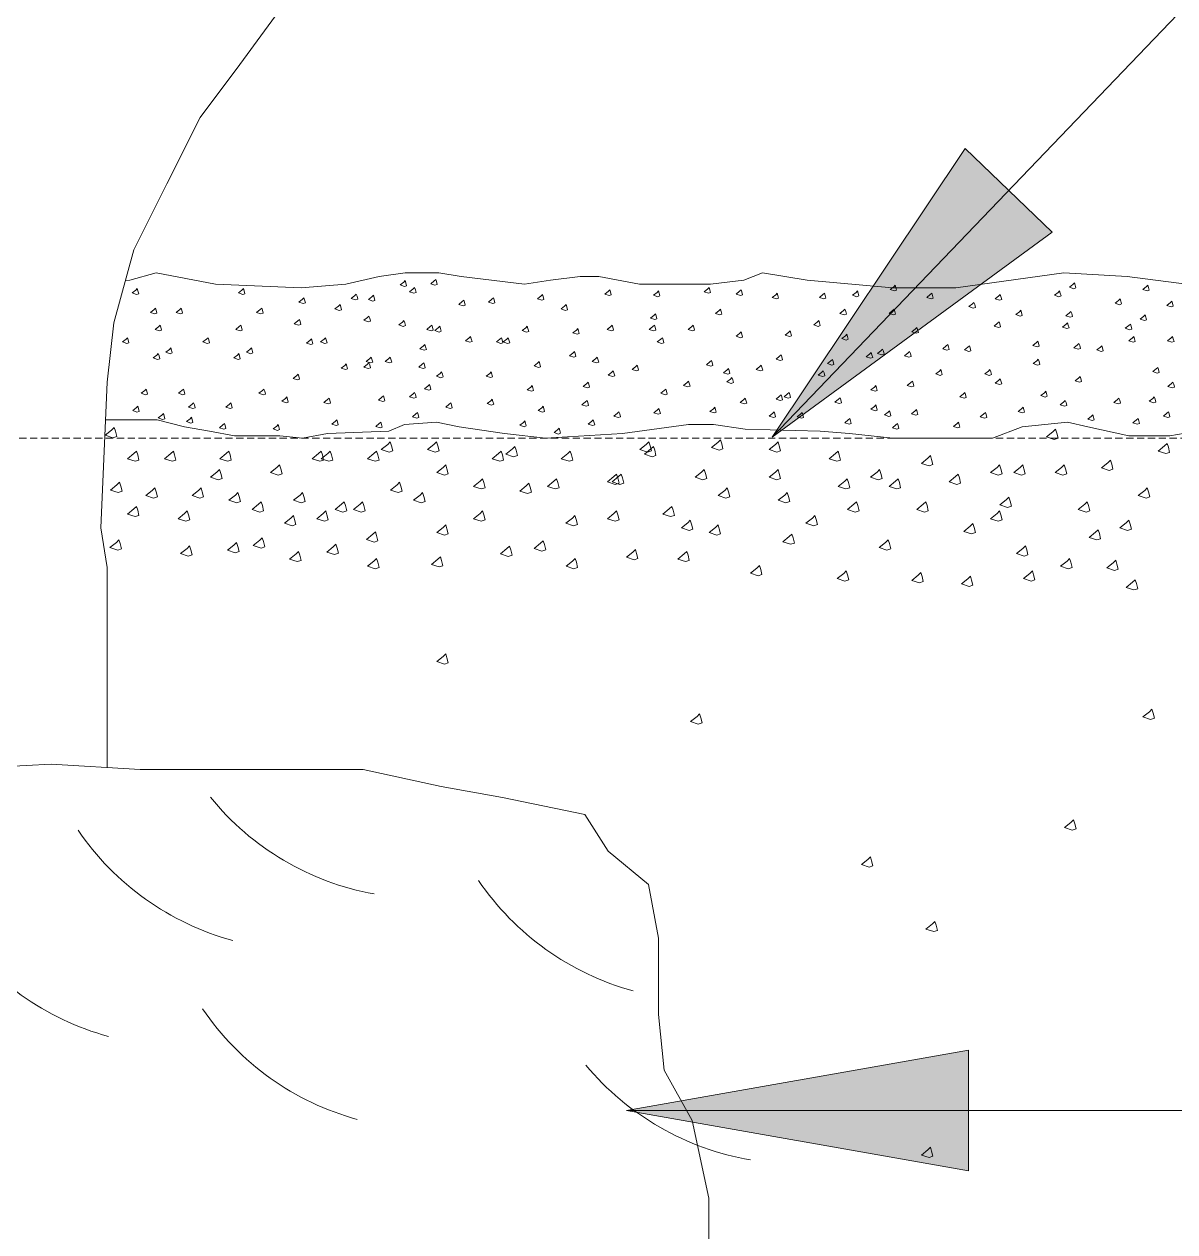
# Model space of a CAD drawing. Header units: millimetres. Extents: x 5357 to 259384, y -16348 to 109893.
# Drawn here: x 240473 to 241231, y 9272 to 10067 of the extents above; entities that cross this region are included whole.
import ezdxf

# ---------------------------------------------------------------- set-up
doc = ezdxf.new("R2010")
doc.units = ezdxf.units.MM
doc.linetypes.add('Demolished', pattern=[7.14375, 4.7625, -2.38125])
for name, color, linetype, lineweight in [('A-DETL-DEMO', 6, 'Demolished', 18), ('CAY XANH_CHI TIET TRONG CAY 3_dwg-1', 250, 'Continuous', 18), ('G-ANNO-TEXT-1', 7, 'Continuous', 9), ('LSA', 250, 'Continuous', 18)]:
    doc.layers.add(name, color=color, linetype=linetype, lineweight=lineweight)

# ---------------------------------------------------------------- blocks, each defined once
blk = doc.blocks.new('CAY XANH_CHI TIET TRONG CAY 3_dwg-2201632-CẢNH QUAN_CHI TIẾT TRỒNG CÂY')
at = {"layer": 'LSA', "flags": 128}
for points in [[(-3389.35, 10299.49), (-3390.33, 10297.53), (-3399.05, 10258.3), (-3414.36, 10227.93), (-3446.32, 10176.02), (-3474.28, 10132.1), (-3486.27, 10088.32), (-3521.15, 10040.37), (-3547.32, 10005.5), (-3569.12, 9961.92), (-3590.93, 9918.33), (-3604.01, 9870.38), (-3608.37, 9831.16), (-3612.73, 9735.27), (-3608.37, 9709.11), (-3608.37, 9656.81), (-3608.37, 9608.87), (-3608.37, 9578.36), (-3608.37, 9577.39)], [(-3596.42, 9898.19), (-3593.45, 9898.3), (-3576.31, 9903.2), (-3537.13, 9895.86), (-3480.81, 9893.41), (-3451.42, 9895.86), (-3429.38, 9900.75), (-3412.24, 9903.2), (-3390.2, 9903.2), (-3375.51, 9900.75), (-3333.87, 9895.86), (-3316.73, 9898.3), (-3297.14, 9900.75), (-3284.9, 9900.75), (-3257.96, 9895.86), (-3235.92, 9895.86), (-3211.43, 9895.86), (-3189.39, 9898.3), (-3177.15, 9903.2), (-3147.76, 9898.3), (-3091.44, 9893.41), (-3049.81, 9893.41), (-2978.79, 9903.2), (-2937.16, 9900.75), (-2897.98, 9895.86)], [(-3609.5, 9806.33), (-3603.94, 9806.33), (-3575.55, 9806.33), (-3557.61, 9801.85), (-3541.18, 9798.86), (-3524.74, 9795.88), (-3494.85, 9795.88), (-3479.91, 9794.38), (-3463.47, 9797.37), (-3423.12, 9798.86), (-3412.66, 9803.34), (-3391.74, 9804.84), (-3376.8, 9801.85), (-3346.91, 9797.37), (-3320.02, 9794.38), (-3269.21, 9797.37), (-3225.87, 9803.34), (-3209.44, 9803.34), (-3188.52, 9800.36), (-3139.2, 9798.86), (-3119.78, 9797.37), (-3091.38, 9794.38), (-3045.06, 9794.38), (-3025.63, 9794.38), (-3006.21, 9801.85), (-2976.32, 9804.84), (-2962.87, 9801.85), (-2935.97, 9795.88), (-2909.08, 9795.88), (-2883.67, 9800.36)], [(-3212.51, 9253.4), (-3212.51, 9293.73), (-3223.51, 9345.06), (-3241.85, 9378.06), (-3245.52, 9414.72), (-3245.59, 9465.07), (-3252.2, 9500.32), (-3278.65, 9522.34), (-3294.07, 9546.57), (-3348.23, 9557.71), (-3388.58, 9565.04), (-3439.93, 9576.04), (-3494.95, 9576.04), (-3546.3, 9576.04), (-3586.65, 9576.04), (-3645.34, 9579.7), (-3711.37, 9576.04)]]:
    blk.add_lwpolyline(points, dxfattribs=at)
for points in [[(-3415.62, 9895.24), (-3413.25, 9897.14), (-3412.3, 9898.08), (-3411.83, 9896.66), (-3411.35, 9894.77), (-3412.77, 9894.29)], [(-3395.52, 9896.04), (-3393.15, 9897.94), (-3392.2, 9898.89), (-3391.73, 9897.47), (-3391.25, 9895.57), (-3392.68, 9895.1)], [(-3093.07, 9892.22), (-3090.7, 9894.12), (-3089.76, 9895.06), (-3089.28, 9893.64), (-3088.81, 9891.75), (-3090.23, 9891.28)], [(-2975.11, 9893.72), (-2972.74, 9895.62), (-2971.79, 9896.57), (-2971.32, 9895.15), (-2970.84, 9893.25), (-2972.27, 9892.78)], [(-2926.76, 9892.24), (-2924.39, 9894.14), (-2923.44, 9895.08), (-2922.96, 9893.66), (-2922.49, 9891.77), (-2923.91, 9891.29)], [(-3591.99, 9889.97), (-3589.62, 9891.86), (-3588.68, 9892.81), (-3588.2, 9891.39), (-3587.73, 9889.5), (-3589.15, 9889.02)], [(-3522.1, 9889.97), (-3519.73, 9891.86), (-3518.78, 9892.81), (-3518.31, 9891.39), (-3517.84, 9889.5), (-3519.26, 9889.02)], [(-3482.28, 9883.96), (-3479.91, 9885.86), (-3478.96, 9886.8), (-3478.49, 9885.38), (-3478.01, 9883.49), (-3479.44, 9883.01)], [(-3447.78, 9886.4), (-3445.41, 9888.3), (-3444.46, 9889.24), (-3443.98, 9887.82), (-3443.51, 9885.93), (-3444.93, 9885.45)], [(-3436.52, 9885.6), (-3434.15, 9887.49), (-3433.2, 9888.44), (-3432.73, 9887.02), (-3432.25, 9885.12), (-3433.68, 9884.65)], [(-3409.4, 9890.72), (-3407.03, 9892.62), (-3406.08, 9893.56), (-3405.61, 9892.14), (-3405.13, 9890.25), (-3406.55, 9889.77)], [(-3357.55, 9883.96), (-3355.18, 9885.86), (-3354.24, 9886.8), (-3353.76, 9885.38), (-3353.29, 9883.49), (-3354.71, 9883.01)], [(-3325.24, 9886.21), (-3322.87, 9888.11), (-3321.93, 9889.06), (-3321.45, 9887.64), (-3320.98, 9885.74), (-3322.4, 9885.27)], [(-3280.91, 9889.22), (-3278.54, 9891.11), (-3277.6, 9892.06), (-3277.12, 9890.64), (-3276.65, 9888.75), (-3278.07, 9888.27)], [(-3248.88, 9888.45), (-3246.51, 9890.35), (-3245.56, 9891.29), (-3245.09, 9889.87), (-3244.61, 9887.98), (-3246.03, 9887.51)], [(-3215.54, 9890.72), (-3213.18, 9892.62), (-3212.23, 9893.56), (-3211.75, 9892.14), (-3211.28, 9890.25), (-3212.7, 9889.77)], [(-3194.51, 9889.22), (-3192.14, 9891.11), (-3191.19, 9892.06), (-3190.72, 9890.64), (-3190.24, 9888.75), (-3191.66, 9888.27)], [(-3170.73, 9886.95), (-3168.36, 9888.85), (-3167.42, 9889.79), (-3166.94, 9888.37), (-3166.47, 9886.48), (-3167.89, 9886)], [(-3139.66, 9886.97), (-3137.29, 9888.86), (-3136.34, 9889.81), (-3135.87, 9888.39), (-3135.39, 9886.49), (-3136.81, 9886.02)], [(-3117.87, 9888.47), (-3115.5, 9890.36), (-3114.55, 9891.31), (-3114.08, 9889.89), (-3113.6, 9887.99), (-3115.02, 9887.52)], [(-3069.03, 9886.97), (-3066.66, 9888.86), (-3065.71, 9889.81), (-3065.24, 9888.39), (-3064.76, 9886.49), (-3066.19, 9886.02)], [(-3023.95, 9886.21), (-3021.58, 9888.11), (-3020.63, 9889.06), (-3020.16, 9887.64), (-3019.68, 9885.74), (-3021.1, 9885.27)], [(-2984.88, 9888.47), (-2982.51, 9890.36), (-2981.56, 9891.31), (-2981.09, 9889.89), (-2980.61, 9887.99), (-2982.03, 9887.52)], [(-3579.97, 9877.2), (-3577.6, 9879.1), (-3576.65, 9880.04), (-3576.18, 9878.62), (-3575.71, 9876.73), (-3577.13, 9876.26)], [(-3563.08, 9877.2), (-3560.71, 9879.1), (-3559.76, 9880.04), (-3559.29, 9878.62), (-3558.81, 9876.73), (-3560.24, 9876.26)], [(-3510.08, 9877.2), (-3507.71, 9879.1), (-3506.76, 9880.04), (-3506.29, 9878.62), (-3505.81, 9876.73), (-3507.24, 9876.26)], [(-3458.51, 9879.44), (-3456.14, 9881.34), (-3455.19, 9882.28), (-3454.72, 9880.86), (-3454.24, 9878.97), (-3455.66, 9878.49)], [(-3377.09, 9882.46), (-3374.72, 9884.35), (-3373.77, 9885.3), (-3373.3, 9883.88), (-3372.82, 9881.99), (-3374.24, 9881.51)], [(-3309.74, 9879.44), (-3307.37, 9881.34), (-3306.42, 9882.28), (-3305.95, 9880.86), (-3305.47, 9878.97), (-3306.89, 9878.49)], [(-3208.03, 9876.45), (-3205.66, 9878.35), (-3204.71, 9879.29), (-3204.24, 9877.87), (-3203.77, 9875.98), (-3205.19, 9875.5)], [(-3126.13, 9876.45), (-3123.76, 9878.35), (-3122.82, 9879.29), (-3122.34, 9877.87), (-3121.87, 9875.98), (-3123.29, 9875.5)], [(-3093.82, 9876.45), (-3091.45, 9878.35), (-3090.51, 9879.29), (-3090.03, 9877.87), (-3089.56, 9875.98), (-3090.98, 9875.5)], [(-3041.23, 9880.96), (-3038.86, 9882.85), (-3037.91, 9883.8), (-3037.44, 9882.38), (-3036.96, 9880.48), (-3038.39, 9880.01)], [(-2945.05, 9883.21), (-2942.68, 9885.11), (-2941.74, 9886.05), (-2941.26, 9884.63), (-2940.79, 9882.74), (-2942.21, 9882.26)], [(-2910.98, 9881.73), (-2908.61, 9883.62), (-2907.66, 9884.57), (-2907.19, 9883.15), (-2906.71, 9881.25), (-2908.13, 9880.78)], [(-3485.28, 9869.69), (-3482.91, 9871.59), (-3481.97, 9872.53), (-3481.49, 9871.11), (-3481.02, 9869.22), (-3482.44, 9868.75)], [(-3439.45, 9871.95), (-3437.08, 9873.84), (-3436.13, 9874.79), (-3435.66, 9873.37), (-3435.19, 9871.47), (-3436.61, 9871)], [(-3416.43, 9868.93), (-3414.06, 9870.82), (-3413.11, 9871.77), (-3412.64, 9870.35), (-3412.17, 9868.45), (-3413.59, 9867.98)], [(-3250.86, 9873.45), (-3248.49, 9875.34), (-3247.54, 9876.29), (-3247.07, 9874.87), (-3246.59, 9872.97), (-3248.02, 9872.5)], [(-3143.41, 9868.94), (-3141.04, 9870.84), (-3140.1, 9871.78), (-3139.62, 9870.36), (-3139.15, 9868.47), (-3140.57, 9867.99)], [(-3024.7, 9868.19), (-3022.33, 9870.09), (-3021.38, 9871.03), (-3020.91, 9869.61), (-3020.43, 9867.72), (-3021.86, 9867.24)], [(-3010.42, 9875.7), (-3008.05, 9877.6), (-3007.11, 9878.54), (-3006.63, 9877.12), (-3006.16, 9875.23), (-3007.58, 9874.75)], [(-2977.36, 9874.95), (-2974.99, 9876.84), (-2974.05, 9877.79), (-2973.57, 9876.37), (-2973.1, 9874.48), (-2974.52, 9874)], [(-2928.52, 9872.7), (-2926.15, 9874.59), (-2925.21, 9875.54), (-2924.73, 9874.12), (-2924.26, 9872.22), (-2925.68, 9871.75)], [(-3576.87, 9865.92), (-3574.51, 9867.82), (-3573.56, 9868.76), (-3573.08, 9867.34), (-3572.61, 9865.45), (-3574.03, 9864.98)], [(-3523.88, 9865.92), (-3521.51, 9867.82), (-3520.56, 9868.76), (-3520.08, 9867.34), (-3519.61, 9865.45), (-3521.03, 9864.98)], [(-3398.13, 9865.94), (-3395.76, 9867.83), (-3394.81, 9868.78), (-3394.33, 9867.36), (-3393.86, 9865.46), (-3395.28, 9864.99)], [(-3392.87, 9865.19), (-3390.5, 9867.08), (-3389.55, 9868.03), (-3389.08, 9866.61), (-3388.6, 9864.71), (-3390.02, 9864.24)], [(-3335.28, 9865.17), (-3332.91, 9867.07), (-3331.97, 9868.01), (-3331.49, 9866.59), (-3331.02, 9864.7), (-3332.44, 9864.22)], [(-3301.95, 9863.68), (-3299.58, 9865.58), (-3298.63, 9866.53), (-3298.16, 9865.11), (-3297.69, 9863.21), (-3299.11, 9862.74)], [(-3279.41, 9865.94), (-3277.04, 9867.83), (-3276.09, 9868.78), (-3275.62, 9867.36), (-3275.15, 9865.46), (-3276.57, 9864.99)], [(-3251.61, 9865.94), (-3249.24, 9867.83), (-3248.29, 9868.78), (-3247.82, 9867.36), (-3247.35, 9865.46), (-3248.77, 9864.99)], [(-3226.06, 9865.94), (-3223.69, 9867.83), (-3222.75, 9868.78), (-3222.27, 9867.36), (-3221.8, 9865.46), (-3223.22, 9864.99)], [(-3194.51, 9861.43), (-3192.14, 9863.33), (-3191.19, 9864.27), (-3190.72, 9862.85), (-3190.24, 9860.96), (-3191.66, 9860.48)], [(-3162.2, 9862.18), (-3159.83, 9864.08), (-3158.88, 9865.02), (-3158.41, 9863.6), (-3157.93, 9861.71), (-3159.35, 9861.24)], [(-3124.9, 9859.91), (-3122.53, 9861.81), (-3121.58, 9862.76), (-3121.11, 9861.34), (-3120.64, 9859.44), (-3122.06, 9858.97)], [(-3078.8, 9864.44), (-3076.43, 9866.33), (-3075.48, 9867.28), (-3075.01, 9865.86), (-3074.53, 9863.96), (-3075.95, 9863.49)], [(-2979.62, 9867.44), (-2977.25, 9869.33), (-2976.3, 9870.28), (-2975.83, 9868.86), (-2975.35, 9866.97), (-2976.77, 9866.49)], [(-2938.29, 9866.69), (-2935.92, 9868.58), (-2934.97, 9869.53), (-2934.5, 9868.11), (-2934.03, 9866.22), (-2935.45, 9865.74)], [(-3598.39, 9857.68), (-3596.02, 9859.57), (-3595.08, 9860.52), (-3594.6, 9859.1), (-3594.13, 9857.2), (-3595.55, 9856.73)], [(-3545.39, 9857.68), (-3543.02, 9859.57), (-3542.08, 9860.52), (-3541.6, 9859.1), (-3541.13, 9857.2), (-3542.55, 9856.73)], [(-3477.29, 9856.91), (-3474.92, 9858.81), (-3473.97, 9859.75), (-3473.5, 9858.33), (-3473.03, 9856.44), (-3474.45, 9855.96)], [(-3468, 9857.68), (-3465.63, 9859.57), (-3464.69, 9860.52), (-3464.21, 9859.1), (-3463.74, 9857.2), (-3465.16, 9856.73)], [(-3402.63, 9853.17), (-3400.26, 9855.07), (-3399.32, 9856.01), (-3398.84, 9854.59), (-3398.37, 9852.7), (-3399.79, 9852.22)], [(-3372.58, 9858.43), (-3370.21, 9860.32), (-3369.26, 9861.27), (-3368.79, 9859.85), (-3368.31, 9857.95), (-3369.74, 9857.48)], [(-3352.29, 9857.68), (-3349.92, 9859.57), (-3348.98, 9860.52), (-3348.5, 9859.1), (-3348.03, 9857.2), (-3349.45, 9856.73)], [(-3347.78, 9857.68), (-3345.42, 9859.57), (-3344.47, 9860.52), (-3343.99, 9859.1), (-3343.52, 9857.2), (-3344.94, 9856.73)], [(-3246.35, 9857.68), (-3243.98, 9859.57), (-3243.03, 9860.52), (-3242.56, 9859.1), (-3242.09, 9857.2), (-3243.51, 9856.73)], [(-3058.51, 9853.17), (-3056.14, 9855.07), (-3055.19, 9856.01), (-3054.72, 9854.59), (-3054.24, 9852.7), (-3055.67, 9852.22)], [(-3044.23, 9852.42), (-3041.86, 9854.31), (-3040.92, 9855.26), (-3040.44, 9853.84), (-3039.97, 9851.95), (-3041.39, 9851.47)], [(-2999.15, 9855.42), (-2996.78, 9857.32), (-2995.83, 9858.27), (-2995.36, 9856.84), (-2994.89, 9854.95), (-2996.31, 9854.48)], [(-2972.1, 9853.92), (-2969.73, 9855.82), (-2968.79, 9856.76), (-2968.31, 9855.34), (-2967.84, 9853.45), (-2969.26, 9852.97)], [(-2957.08, 9852.42), (-2954.71, 9854.31), (-2953.76, 9855.26), (-2953.28, 9853.84), (-2952.81, 9851.95), (-2954.23, 9851.47)], [(-2936.04, 9858.43), (-2933.67, 9860.32), (-2932.72, 9861.27), (-2932.25, 9859.85), (-2931.77, 9857.95), (-2933.19, 9857.48)], [(-2910.49, 9858.43), (-2908.12, 9860.32), (-2907.17, 9861.27), (-2906.7, 9859.85), (-2906.23, 9857.95), (-2907.65, 9857.48)], [(-3578.11, 9847.16), (-3575.74, 9849.06), (-3574.79, 9850), (-3574.31, 9848.58), (-3573.84, 9846.69), (-3575.26, 9846.22)], [(-3569.84, 9850.92), (-3567.47, 9852.81), (-3566.52, 9853.76), (-3566.05, 9852.34), (-3565.58, 9850.44), (-3567, 9849.97)], [(-3525.11, 9847.16), (-3522.74, 9849.06), (-3521.79, 9850), (-3521.32, 9848.58), (-3520.84, 9846.69), (-3522.26, 9846.22)], [(-3516.84, 9850.92), (-3514.47, 9852.81), (-3513.52, 9853.76), (-3513.05, 9852.34), (-3512.58, 9850.44), (-3514, 9849.97)], [(-3437.95, 9844.91), (-3435.58, 9846.8), (-3434.63, 9847.75), (-3434.16, 9846.33), (-3433.68, 9844.44), (-3435.11, 9843.96)], [(-3425.45, 9844.89), (-3423.08, 9846.79), (-3422.13, 9847.74), (-3421.66, 9846.32), (-3421.18, 9844.42), (-3422.6, 9843.95)], [(-3304.21, 9848.66), (-3301.84, 9850.56), (-3300.89, 9851.51), (-3300.41, 9850.09), (-3299.94, 9848.19), (-3301.36, 9847.72)], [(-3289.18, 9844.91), (-3286.81, 9846.8), (-3285.86, 9847.75), (-3285.39, 9846.33), (-3284.91, 9844.44), (-3286.34, 9843.96)], [(-3168.21, 9846.41), (-3165.84, 9848.31), (-3164.89, 9849.25), (-3164.42, 9847.83), (-3163.94, 9845.94), (-3165.37, 9845.46)], [(-3108.85, 9847.91), (-3106.48, 9849.81), (-3105.53, 9850.76), (-3105.06, 9849.33), (-3104.59, 9847.44), (-3106.01, 9846.97)], [(-3101.34, 9850.17), (-3098.97, 9852.06), (-3098.02, 9853.01), (-3097.55, 9851.59), (-3097.07, 9849.69), (-3098.49, 9849.22)], [(-3083.58, 9848.65), (-3081.21, 9850.54), (-3080.26, 9851.49), (-3079.79, 9850.07), (-3079.31, 9848.18), (-3080.73, 9847.7)], [(-3454.48, 9840.4), (-3452.11, 9842.3), (-3451.16, 9843.25), (-3450.69, 9841.82), (-3450.21, 9839.93), (-3451.64, 9839.46)], [(-3439.45, 9841.15), (-3437.08, 9843.05), (-3436.13, 9844), (-3435.66, 9842.58), (-3435.19, 9840.68), (-3436.61, 9840.21)], [(-3403.39, 9841.15), (-3401.02, 9843.05), (-3400.07, 9844), (-3399.59, 9842.58), (-3399.12, 9840.68), (-3400.54, 9840.21)], [(-3327.5, 9841.91), (-3325.13, 9843.8), (-3324.18, 9844.75), (-3323.71, 9843.33), (-3323.23, 9841.43), (-3324.65, 9840.96)], [(-3262.88, 9839.65), (-3260.51, 9841.55), (-3259.56, 9842.49), (-3259.09, 9841.07), (-3258.62, 9839.18), (-3260.04, 9838.71)], [(-3214.04, 9842.66), (-3211.67, 9844.55), (-3210.72, 9845.5), (-3210.25, 9844.08), (-3209.78, 9842.18), (-3211.2, 9841.71)], [(-3202.77, 9837.4), (-3200.4, 9839.29), (-3199.45, 9840.24), (-3198.98, 9838.82), (-3198.51, 9836.93), (-3199.93, 9836.45)], [(-3181.25, 9839.64), (-3178.88, 9841.53), (-3177.94, 9842.48), (-3177.46, 9841.06), (-3176.99, 9839.16), (-3178.41, 9838.69)], [(-3134.4, 9843.41), (-3132.03, 9845.3), (-3131.08, 9846.25), (-3130.61, 9844.83), (-3130.13, 9842.93), (-3131.55, 9842.46)], [(-3063.02, 9836.65), (-3060.65, 9838.54), (-3059.7, 9839.49), (-3059.23, 9838.07), (-3058.75, 9836.18), (-3060.17, 9835.7)], [(-3030.71, 9836.65), (-3028.34, 9838.54), (-3027.39, 9839.49), (-3026.92, 9838.07), (-3026.44, 9836.18), (-3027.87, 9835.7)], [(-2998.89, 9843.43), (-2996.52, 9845.32), (-2995.57, 9846.27), (-2995.09, 9844.85), (-2994.62, 9842.95), (-2996.04, 9842.48)], [(-2920.26, 9838.15), (-2917.89, 9840.05), (-2916.94, 9840.99), (-2916.47, 9839.57), (-2915.99, 9837.68), (-2917.42, 9837.2)], [(-3486.04, 9833.64), (-3483.67, 9835.54), (-3482.72, 9836.49), (-3482.24, 9835.07), (-3481.77, 9833.17), (-3483.19, 9832.7)], [(-3391.64, 9835.13), (-3389.27, 9837.03), (-3388.32, 9837.97), (-3387.84, 9836.55), (-3387.37, 9834.66), (-3388.79, 9834.18)], [(-3359.06, 9835.15), (-3356.69, 9837.04), (-3355.74, 9837.99), (-3355.26, 9836.57), (-3354.79, 9834.67), (-3356.21, 9834.2)], [(-3295.19, 9828.39), (-3292.82, 9830.28), (-3291.87, 9831.23), (-3291.4, 9829.81), (-3290.92, 9827.91), (-3292.35, 9827.44)], [(-3278.66, 9835.9), (-3276.29, 9837.79), (-3275.34, 9838.74), (-3274.87, 9837.32), (-3274.39, 9835.42), (-3275.82, 9834.95)], [(-3229.07, 9829.14), (-3226.7, 9831.03), (-3225.75, 9831.98), (-3225.28, 9830.56), (-3224.8, 9828.67), (-3226.23, 9828.19)], [(-3200.52, 9831.39), (-3198.15, 9833.29), (-3197.2, 9834.23), (-3196.73, 9832.81), (-3196.25, 9830.92), (-3197.67, 9830.44)], [(-3140.41, 9835.9), (-3138.04, 9837.79), (-3137.09, 9838.74), (-3136.62, 9837.32), (-3136.14, 9835.42), (-3137.57, 9834.95)], [(-3081.8, 9829.14), (-3079.43, 9831.03), (-3078.48, 9831.98), (-3078.01, 9830.56), (-3077.54, 9828.67), (-3078.96, 9828.19)], [(-3023.95, 9830.64), (-3021.58, 9832.54), (-3020.63, 9833.48), (-3020.16, 9832.06), (-3019.68, 9830.17), (-3021.1, 9829.69)], [(-2971.35, 9832.14), (-2968.98, 9834.04), (-2968.03, 9834.98), (-2967.56, 9833.56), (-2967.09, 9831.67), (-2968.51, 9831.2)], [(-2910.23, 9828.41), (-2907.86, 9830.3), (-2906.91, 9831.25), (-2906.43, 9829.83), (-2905.96, 9827.93), (-2907.38, 9827.46)], [(-3586.09, 9823.88), (-3583.72, 9825.78), (-3582.77, 9826.72), (-3582.3, 9825.3), (-3581.82, 9823.41), (-3583.24, 9822.93)], [(-3561.58, 9823.88), (-3559.21, 9825.78), (-3558.26, 9826.72), (-3557.78, 9825.3), (-3557.31, 9823.41), (-3558.73, 9822.93)], [(-3508.58, 9823.88), (-3506.21, 9825.78), (-3505.26, 9826.72), (-3504.79, 9825.3), (-3504.31, 9823.41), (-3505.73, 9822.93)], [(-3409.4, 9821.63), (-3407.03, 9823.52), (-3406.08, 9824.47), (-3405.61, 9823.05), (-3405.13, 9821.16), (-3406.55, 9820.68)], [(-3399.63, 9826.89), (-3397.26, 9828.78), (-3396.31, 9829.73), (-3395.84, 9828.31), (-3395.36, 9826.41), (-3396.79, 9825.94)], [(-3332.01, 9826.13), (-3329.64, 9828.03), (-3328.69, 9828.98), (-3328.22, 9827.56), (-3327.74, 9825.66), (-3329.16, 9825.19)], [(-3244.1, 9823.88), (-3241.73, 9825.78), (-3240.78, 9826.72), (-3240.31, 9825.3), (-3239.83, 9823.41), (-3241.25, 9822.93)], [(-3168.21, 9820.13), (-3165.84, 9822.02), (-3164.89, 9822.97), (-3164.42, 9821.55), (-3163.94, 9819.65), (-3165.37, 9819.18)], [(-3162.95, 9821.63), (-3160.58, 9823.52), (-3159.63, 9824.47), (-3159.16, 9823.05), (-3158.68, 9821.16), (-3160.11, 9820.68)], [(-3105.85, 9826.13), (-3103.48, 9828.03), (-3102.53, 9828.98), (-3102.05, 9827.56), (-3101.58, 9825.66), (-3103, 9825.19)], [(-3047.24, 9821.63), (-3044.87, 9823.52), (-3043.92, 9824.47), (-3043.45, 9823.05), (-3042.97, 9821.16), (-3044.4, 9820.68)], [(-2993.89, 9822.38), (-2991.52, 9824.27), (-2990.58, 9825.22), (-2990.1, 9823.8), (-2989.63, 9821.91), (-2991.05, 9821.43)], [(-3591.68, 9812.47), (-3589.31, 9814.37), (-3588.37, 9815.32), (-3587.89, 9813.9), (-3587.42, 9812), (-3588.84, 9811.53)], [(-3554.88, 9814.87), (-3552.51, 9816.76), (-3551.56, 9817.71), (-3551.09, 9816.29), (-3550.61, 9814.4), (-3552.03, 9813.92)], [(-3530.37, 9814.87), (-3528, 9816.76), (-3527.05, 9817.71), (-3526.57, 9816.29), (-3526.1, 9814.4), (-3527.52, 9813.92)], [(-3493.55, 9818.62), (-3491.18, 9820.52), (-3490.23, 9821.47), (-3489.76, 9820.05), (-3489.28, 9818.15), (-3490.71, 9817.68)], [(-3465.75, 9817.87), (-3463.38, 9819.77), (-3462.43, 9820.72), (-3461.96, 9819.29), (-3461.48, 9817.4), (-3462.91, 9816.93)], [(-3429.95, 9819.36), (-3427.59, 9821.26), (-3426.64, 9822.2), (-3426.16, 9820.78), (-3425.69, 9818.89), (-3427.11, 9818.41)], [(-3385.62, 9814.85), (-3383.25, 9816.75), (-3382.31, 9817.7), (-3381.83, 9816.28), (-3381.36, 9814.38), (-3382.78, 9813.91)], [(-3358.3, 9817.12), (-3355.93, 9819.02), (-3354.99, 9819.96), (-3354.51, 9818.54), (-3354.04, 9816.65), (-3355.46, 9816.18)], [(-3324.77, 9812.47), (-3322.4, 9814.37), (-3321.45, 9815.32), (-3320.98, 9813.9), (-3320.51, 9812), (-3321.93, 9811.53)], [(-3295.94, 9816.37), (-3293.57, 9818.27), (-3292.62, 9819.21), (-3292.15, 9817.79), (-3291.68, 9815.9), (-3293.1, 9815.42)], [(-3191.77, 9817.86), (-3189.4, 9819.75), (-3188.46, 9820.7), (-3187.98, 9819.28), (-3187.51, 9817.39), (-3188.93, 9816.91)], [(-3129.41, 9818.1), (-3127.04, 9819.99), (-3126.09, 9820.94), (-3125.62, 9819.52), (-3125.15, 9817.63), (-3126.57, 9817.15)], [(-3105.85, 9813.37), (-3103.48, 9815.26), (-3102.53, 9816.21), (-3102.05, 9814.79), (-3101.58, 9812.89), (-3103, 9812.42)], [(-2981.12, 9816.37), (-2978.75, 9818.27), (-2977.8, 9819.21), (-2977.33, 9817.79), (-2976.85, 9815.9), (-2978.28, 9815.42)], [(-2945.81, 9817.87), (-2943.44, 9819.77), (-2942.49, 9820.72), (-2942.01, 9819.29), (-2941.54, 9817.4), (-2942.96, 9816.93)], [(-2922.51, 9818.62), (-2920.14, 9820.52), (-2919.2, 9821.47), (-2918.72, 9820.05), (-2918.25, 9818.15), (-2919.67, 9817.68)], [(-3574.8, 9807.65), (-3572.43, 9809.55), (-3571.48, 9810.49), (-3571.01, 9809.07), (-3570.53, 9807.18), (-3571.96, 9806.71)], [(-3556.31, 9805.24), (-3553.94, 9807.14), (-3552.99, 9808.08), (-3552.52, 9806.66), (-3552.04, 9804.77), (-3553.47, 9804.29)], [(-3407.58, 9808.46), (-3405.21, 9810.35), (-3404.26, 9811.3), (-3403.79, 9809.88), (-3403.31, 9807.98), (-3404.73, 9807.51)], [(-3274.9, 9808.86), (-3272.53, 9810.76), (-3271.59, 9811.7), (-3271.11, 9810.28), (-3270.64, 9808.39), (-3272.06, 9807.91)], [(-3248.6, 9811.11), (-3246.24, 9813.01), (-3245.29, 9813.96), (-3244.81, 9812.54), (-3244.34, 9810.64), (-3245.76, 9810.17)], [(-3211.79, 9811.87), (-3209.42, 9813.76), (-3208.47, 9814.71), (-3208, 9813.29), (-3207.52, 9811.39), (-3208.94, 9810.92)], [(-3172.72, 9808.86), (-3170.35, 9810.76), (-3169.4, 9811.7), (-3168.93, 9810.28), (-3168.45, 9808.39), (-3169.87, 9807.91)], [(-3154.33, 9808.46), (-3151.96, 9810.35), (-3151.02, 9811.3), (-3150.54, 9809.88), (-3150.07, 9807.98), (-3151.49, 9807.51)], [(-3122.98, 9804.44), (-3120.61, 9806.33), (-3119.66, 9807.28), (-3119.19, 9805.86), (-3118.71, 9803.97), (-3120.14, 9803.49)], [(-3096.83, 9809.61), (-3094.46, 9811.51), (-3093.51, 9812.45), (-3093.04, 9811.03), (-3092.56, 9809.14), (-3093.99, 9808.67)], [(-3079.07, 9810.35), (-3076.7, 9812.24), (-3075.75, 9813.19), (-3075.28, 9811.77), (-3074.8, 9809.88), (-3076.22, 9809.4)], [(-3033.74, 9808.46), (-3031.37, 9810.35), (-3030.42, 9811.3), (-3029.95, 9809.88), (-3029.48, 9807.98), (-3030.9, 9807.51)], [(-3008.92, 9811.87), (-3006.55, 9813.76), (-3005.6, 9814.71), (-3005.13, 9813.29), (-3004.65, 9811.39), (-3006.08, 9810.92)], [(-2962.99, 9806.85), (-2960.62, 9808.74), (-2959.68, 9809.69), (-2959.2, 9808.27), (-2958.73, 9806.38), (-2960.15, 9805.9)], [(-2933.25, 9804.44), (-2930.88, 9806.33), (-2929.93, 9807.28), (-2929.46, 9805.86), (-2928.98, 9803.97), (-2930.4, 9803.49)], [(-2913.23, 9808.88), (-2910.86, 9810.77), (-2909.91, 9811.72), (-2909.44, 9810.3), (-2908.97, 9808.41), (-2910.39, 9807.93)], [(-3609.74, 9796.34), (-3605.51, 9799.72), (-3603.81, 9801.41), (-3602.97, 9798.88), (-3602.12, 9795.49), (-3604.66, 9794.65)], [(-3534.6, 9801.22), (-3532.23, 9803.12), (-3531.28, 9804.07), (-3530.81, 9802.65), (-3530.34, 9800.75), (-3531.76, 9800.28)], [(-3499.23, 9800.42), (-3496.86, 9802.32), (-3495.91, 9803.26), (-3495.44, 9801.84), (-3494.96, 9799.95), (-3496.38, 9799.47)], [(-3460.64, 9803.64), (-3458.27, 9805.53), (-3457.32, 9806.48), (-3456.85, 9805.06), (-3456.37, 9803.16), (-3457.8, 9802.69)], [(-3431.7, 9802.03), (-3429.33, 9803.92), (-3428.38, 9804.87), (-3427.91, 9803.45), (-3427.43, 9801.55), (-3428.85, 9801.08)], [(-3336.83, 9802.83), (-3334.46, 9804.73), (-3333.51, 9805.67), (-3333.04, 9804.25), (-3332.56, 9802.36), (-3333.99, 9801.88)], [(-3314.32, 9798.01), (-3311.95, 9799.9), (-3311, 9800.85), (-3310.53, 9799.43), (-3310.05, 9797.54), (-3311.48, 9797.06)], [(-3291.81, 9803.64), (-3289.44, 9805.53), (-3288.49, 9806.48), (-3288.02, 9805.06), (-3287.54, 9803.16), (-3288.97, 9802.69)], [(-3091.62, 9801.22), (-3089.26, 9803.12), (-3088.31, 9804.07), (-3087.83, 9802.65), (-3087.36, 9800.75), (-3088.78, 9800.28)], [(-3051.43, 9802.03), (-3049.06, 9803.92), (-3048.11, 9804.87), (-3047.64, 9803.45), (-3047.16, 9801.55), (-3048.58, 9801.08)], [(-2990.22, 9795.17), (-2985.99, 9798.55), (-2984.3, 9800.25), (-2983.45, 9797.71), (-2982.6, 9794.33), (-2985.14, 9793.48)], [(-3428.02, 9786.86), (-3423.79, 9790.25), (-3422.1, 9791.94), (-3421.26, 9789.4), (-3420.41, 9786.02), (-3422.95, 9785.17)], [(-3397.64, 9786.86), (-3393.41, 9790.25), (-3391.72, 9791.94), (-3390.87, 9789.4), (-3390.03, 9786.02), (-3392.56, 9785.17)], [(-3257.88, 9786.86), (-3253.65, 9790.25), (-3251.95, 9791.94), (-3251.11, 9789.4), (-3250.26, 9786.02), (-3252.8, 9785.17)], [(-3210.73, 9788.17), (-3206.49, 9791.56), (-3204.8, 9793.25), (-3203.96, 9790.71), (-3203.11, 9787.33), (-3205.65, 9786.48)], [(-3172.8, 9786.86), (-3168.57, 9790.25), (-3166.88, 9791.94), (-3166.03, 9789.4), (-3165.19, 9786.02), (-3167.73, 9785.17)], [(-3595.13, 9780.79), (-3590.9, 9784.17), (-3589.21, 9785.86), (-3588.36, 9783.33), (-3587.52, 9779.94), (-3590.06, 9779.1)], [(-3570.83, 9780.79), (-3566.6, 9784.17), (-3564.9, 9785.86), (-3564.06, 9783.33), (-3563.21, 9779.94), (-3565.75, 9779.1)], [(-3534.37, 9780.79), (-3530.14, 9784.17), (-3528.44, 9785.86), (-3527.6, 9783.33), (-3526.75, 9779.94), (-3529.29, 9779.1)], [(-3473.6, 9780.79), (-3469.37, 9784.17), (-3467.68, 9785.86), (-3466.83, 9783.33), (-3465.98, 9779.94), (-3468.52, 9779.1)], [(-3467.52, 9780.79), (-3463.29, 9784.17), (-3461.6, 9785.86), (-3460.75, 9783.33), (-3459.91, 9779.94), (-3462.45, 9779.1)], [(-3437.14, 9780.79), (-3432.91, 9784.17), (-3431.22, 9785.86), (-3430.37, 9783.33), (-3429.52, 9779.94), (-3432.06, 9779.1)], [(-3355.1, 9780.79), (-3350.87, 9784.17), (-3349.18, 9785.86), (-3348.33, 9783.33), (-3347.49, 9779.94), (-3350.03, 9779.1)], [(-3345.99, 9783.83), (-3341.76, 9787.21), (-3340.07, 9788.9), (-3339.22, 9786.36), (-3338.37, 9782.98), (-3340.91, 9782.14)], [(-3309.53, 9780.79), (-3305.3, 9784.17), (-3303.61, 9785.86), (-3302.76, 9783.33), (-3301.91, 9779.94), (-3304.45, 9779.1)], [(-3254.84, 9783.83), (-3250.61, 9787.21), (-3248.92, 9788.9), (-3248.07, 9786.36), (-3247.22, 9782.98), (-3249.76, 9782.14)], [(-3133.31, 9780.79), (-3129.07, 9784.17), (-3127.38, 9785.86), (-3126.54, 9783.33), (-3125.69, 9779.94), (-3128.23, 9779.1)], [(-2916.72, 9785.84), (-2912.49, 9789.23), (-2910.79, 9790.92), (-2909.95, 9788.38), (-2909.1, 9785), (-2911.64, 9784.15)], [(-3500.95, 9771.68), (-3496.71, 9775.06), (-3495.02, 9776.75), (-3494.18, 9774.22), (-3493.33, 9770.83), (-3495.87, 9769.99)], [(-3391.56, 9771.68), (-3387.33, 9775.06), (-3385.64, 9776.75), (-3384.8, 9774.22), (-3383.95, 9770.83), (-3386.49, 9769.99)], [(-3072.54, 9777.75), (-3068.31, 9781.14), (-3066.61, 9782.83), (-3065.77, 9780.29), (-3064.92, 9776.91), (-3067.46, 9776.06)], [(-3026.96, 9771.68), (-3022.73, 9775.06), (-3021.04, 9776.75), (-3020.19, 9774.22), (-3019.35, 9770.83), (-3021.89, 9769.99)], [(-3011.77, 9771.68), (-3007.54, 9775.06), (-3005.85, 9776.75), (-3005, 9774.22), (-3004.16, 9770.83), (-3006.69, 9769.99)], [(-2984.43, 9771.68), (-2980.2, 9775.06), (-2978.5, 9776.75), (-2977.66, 9774.22), (-2976.81, 9770.83), (-2979.35, 9769.99)], [(-2954.04, 9774.72), (-2949.81, 9778.1), (-2948.12, 9779.79), (-2947.27, 9777.25), (-2946.43, 9773.87), (-2948.97, 9773.02)], [(-3540.44, 9768.64), (-3536.21, 9772.03), (-3534.52, 9773.72), (-3533.67, 9771.18), (-3532.83, 9767.8), (-3535.37, 9766.95)], [(-3367.26, 9762.57), (-3363.03, 9765.95), (-3361.33, 9767.64), (-3360.49, 9765.11), (-3359.64, 9761.72), (-3362.18, 9760.88)], [(-3318.64, 9762.57), (-3314.41, 9765.95), (-3312.72, 9767.64), (-3311.87, 9765.11), (-3311.03, 9761.72), (-3313.57, 9760.88)], [(-3279.15, 9765.61), (-3274.91, 9768.99), (-3273.22, 9770.68), (-3272.38, 9768.14), (-3271.53, 9764.76), (-3274.07, 9763.91)], [(-3276.11, 9765.61), (-3271.88, 9768.99), (-3270.18, 9770.68), (-3269.34, 9768.14), (-3268.49, 9764.76), (-3271.03, 9763.91)], [(-3221.42, 9768.64), (-3217.19, 9772.03), (-3215.49, 9773.72), (-3214.65, 9771.18), (-3213.8, 9767.8), (-3216.34, 9766.95)], [(-3172.8, 9768.64), (-3168.57, 9772.03), (-3166.88, 9773.72), (-3166.03, 9771.18), (-3165.19, 9767.8), (-3167.73, 9766.95)], [(-3127.23, 9762.57), (-3123, 9765.95), (-3121.31, 9767.64), (-3120.46, 9765.11), (-3119.61, 9761.72), (-3122.15, 9760.88)], [(-3105.96, 9768.64), (-3101.73, 9772.03), (-3100.04, 9773.72), (-3099.19, 9771.18), (-3098.34, 9767.8), (-3100.88, 9766.95)], [(-3093.81, 9762.57), (-3089.58, 9765.95), (-3087.88, 9767.64), (-3087.04, 9765.11), (-3086.19, 9761.72), (-3088.73, 9760.88)], [(-3054.31, 9765.61), (-3050.08, 9768.99), (-3048.38, 9770.68), (-3047.54, 9768.14), (-3046.69, 9764.76), (-3049.23, 9763.91)], [(-3606.24, 9760.19), (-3602.01, 9763.57), (-3600.31, 9765.26), (-3599.47, 9762.72), (-3598.62, 9759.34), (-3601.16, 9758.5)], [(-3582.98, 9756.49), (-3578.75, 9759.88), (-3577.06, 9761.57), (-3576.21, 9759.03), (-3575.36, 9755.65), (-3577.9, 9754.8)], [(-3552.6, 9756.49), (-3548.37, 9759.88), (-3546.67, 9761.57), (-3545.83, 9759.03), (-3544.98, 9755.65), (-3547.52, 9754.8)], [(-3421.9, 9760.19), (-3417.67, 9763.57), (-3415.98, 9765.26), (-3415.13, 9762.72), (-3414.28, 9759.34), (-3416.82, 9758.5)], [(-3336.87, 9759.53), (-3332.64, 9762.92), (-3330.95, 9764.61), (-3330.1, 9762.07), (-3329.26, 9758.69), (-3331.8, 9757.84)], [(-3206.23, 9756.49), (-3201.99, 9759.88), (-3200.3, 9761.57), (-3199.46, 9759.03), (-3198.61, 9755.65), (-3201.15, 9754.8)], [(-2929.74, 9756.49), (-2925.51, 9759.88), (-2923.81, 9761.57), (-2922.97, 9759.03), (-2922.12, 9755.65), (-2924.66, 9754.8)], [(-3528.29, 9753.46), (-3524.06, 9756.84), (-3522.37, 9758.53), (-3521.52, 9756), (-3520.67, 9752.61), (-3523.21, 9751.77)], [(-3513.1, 9747.38), (-3508.87, 9750.77), (-3507.18, 9752.46), (-3506.33, 9749.92), (-3505.48, 9746.54), (-3508.02, 9745.69)], [(-3485.75, 9753.46), (-3481.52, 9756.84), (-3479.83, 9758.53), (-3478.98, 9756), (-3478.14, 9752.61), (-3480.68, 9751.77)], [(-3458.41, 9747.38), (-3454.18, 9750.77), (-3452.48, 9752.46), (-3451.64, 9749.92), (-3450.79, 9746.54), (-3453.33, 9745.69)], [(-3446.26, 9747.38), (-3442.02, 9750.77), (-3440.33, 9752.46), (-3439.49, 9749.92), (-3438.64, 9746.54), (-3441.18, 9745.69)], [(-3406.76, 9753.46), (-3402.53, 9756.84), (-3400.83, 9758.53), (-3399.99, 9756), (-3399.14, 9752.61), (-3401.68, 9751.77)], [(-3166.73, 9753.46), (-3162.5, 9756.84), (-3160.8, 9758.53), (-3159.96, 9756), (-3159.11, 9752.61), (-3161.65, 9751.77)], [(-3121.15, 9747.38), (-3116.92, 9750.77), (-3115.23, 9752.46), (-3114.38, 9749.92), (-3113.54, 9746.54), (-3116.07, 9745.69)], [(-3075.58, 9747.38), (-3071.35, 9750.77), (-3069.65, 9752.46), (-3068.81, 9749.92), (-3067.96, 9746.54), (-3070.5, 9745.69)], [(-3020.89, 9750.42), (-3016.66, 9753.8), (-3014.96, 9755.5), (-3014.12, 9752.96), (-3013.27, 9749.58), (-3015.81, 9748.73)], [(-2969.23, 9747.38), (-2965, 9750.77), (-2963.31, 9752.46), (-2962.47, 9749.92), (-2961.62, 9746.54), (-2964.16, 9745.69)], [(-3595.13, 9744.35), (-3590.9, 9747.73), (-3589.21, 9749.42), (-3588.36, 9746.88), (-3587.52, 9743.5), (-3590.06, 9742.66)], [(-3561.71, 9741.31), (-3557.48, 9744.69), (-3555.79, 9746.39), (-3554.94, 9743.85), (-3554.1, 9740.46), (-3556.63, 9739.62)], [(-3470.56, 9741.31), (-3466.33, 9744.69), (-3464.64, 9746.39), (-3463.79, 9743.85), (-3462.95, 9740.46), (-3465.48, 9739.62)], [(-3367.26, 9741.31), (-3363.03, 9744.69), (-3361.33, 9746.39), (-3360.49, 9743.85), (-3359.64, 9740.46), (-3362.18, 9739.62)], [(-3279.15, 9741.31), (-3274.91, 9744.69), (-3273.22, 9746.39), (-3272.38, 9743.85), (-3271.53, 9740.46), (-3274.07, 9739.62)], [(-3242.69, 9744.35), (-3238.45, 9747.73), (-3236.76, 9749.42), (-3235.92, 9746.88), (-3235.07, 9743.5), (-3237.61, 9742.66)], [(-3026.96, 9741.31), (-3022.73, 9744.69), (-3021.04, 9746.39), (-3020.19, 9743.85), (-3019.35, 9740.46), (-3021.89, 9739.62)], [(-3491.83, 9738.27), (-3487.6, 9741.66), (-3485.91, 9743.35), (-3485.06, 9740.81), (-3484.21, 9737.43), (-3486.75, 9736.58)], [(-3391.56, 9732.2), (-3387.33, 9735.58), (-3385.64, 9737.27), (-3384.8, 9734.74), (-3383.95, 9731.35), (-3386.49, 9730.51)], [(-3306.49, 9738.27), (-3302.26, 9741.66), (-3300.57, 9743.35), (-3299.72, 9740.81), (-3298.88, 9737.43), (-3301.41, 9736.58)], [(-3230.53, 9735.24), (-3226.3, 9738.62), (-3224.61, 9740.31), (-3223.76, 9737.77), (-3222.92, 9734.39), (-3225.46, 9733.55)], [(-3212.3, 9732.2), (-3208.07, 9735.58), (-3206.38, 9737.27), (-3205.53, 9734.74), (-3204.69, 9731.35), (-3207.23, 9730.51)], [(-3148.5, 9738.27), (-3144.27, 9741.66), (-3142.57, 9743.35), (-3141.73, 9740.81), (-3140.88, 9737.43), (-3143.42, 9736.58)], [(-3044.54, 9732.97), (-3040.31, 9736.35), (-3038.62, 9738.04), (-3037.77, 9735.51), (-3036.92, 9732.12), (-3039.46, 9731.28)], [(-2941.89, 9735.24), (-2937.66, 9738.62), (-2935.97, 9740.31), (-2935.12, 9737.77), (-2934.27, 9734.39), (-2936.81, 9733.55)], [(-3512.28, 9723.67), (-3508.04, 9727.06), (-3506.35, 9728.75), (-3505.51, 9726.21), (-3504.66, 9722.83), (-3507.2, 9721.98)], [(-3437.86, 9727.66), (-3433.63, 9731.04), (-3431.94, 9732.73), (-3431.09, 9730.19), (-3430.25, 9726.81), (-3432.79, 9725.96)], [(-3163.69, 9726.13), (-3159.46, 9729.51), (-3157.77, 9731.2), (-3156.92, 9728.66), (-3156.07, 9725.28), (-3158.61, 9724.43)], [(-2962.15, 9728.98), (-2957.92, 9732.37), (-2956.23, 9734.06), (-2955.38, 9731.52), (-2954.54, 9728.14), (-2957.08, 9727.29)], [(-3606.62, 9722.34), (-3602.39, 9725.73), (-3600.7, 9727.42), (-3599.85, 9724.88), (-3599, 9721.5), (-3601.54, 9720.65)], [(-3560.11, 9718.36), (-3555.88, 9721.74), (-3554.19, 9723.43), (-3553.34, 9720.9), (-3552.5, 9717.51), (-3555.04, 9716.67)], [(-3529.24, 9720.54), (-3525, 9723.92), (-3523.31, 9725.61), (-3522.47, 9723.08), (-3521.62, 9719.69), (-3524.16, 9718.85)], [(-3488.4, 9714.71), (-3484.17, 9718.09), (-3482.48, 9719.78), (-3481.63, 9717.25), (-3480.79, 9713.86), (-3483.32, 9713.02)], [(-3463.9, 9719.37), (-3459.67, 9722.76), (-3457.98, 9724.45), (-3457.13, 9721.91), (-3456.28, 9718.53), (-3458.82, 9717.68)], [(-3349.56, 9718.21), (-3345.33, 9721.59), (-3343.64, 9723.28), (-3342.79, 9720.74), (-3341.95, 9717.36), (-3344.49, 9716.51)], [(-3327.4, 9721.7), (-3323.16, 9725.09), (-3321.47, 9726.78), (-3320.63, 9724.24), (-3319.78, 9720.86), (-3322.32, 9720.01)], [(-3266.73, 9715.87), (-3262.5, 9719.26), (-3260.8, 9720.95), (-3259.96, 9718.41), (-3259.11, 9715.03), (-3261.65, 9714.18)], [(-3232.89, 9714.71), (-3228.66, 9718.09), (-3226.97, 9719.78), (-3226.12, 9717.25), (-3225.28, 9713.86), (-3227.82, 9713.02)], [(-3100.35, 9722.34), (-3096.12, 9725.73), (-3094.43, 9727.42), (-3093.58, 9724.88), (-3092.73, 9721.5), (-3095.27, 9720.65)], [(-3009.99, 9718.36), (-3005.76, 9721.74), (-3004.07, 9723.43), (-3003.22, 9720.9), (-3002.37, 9717.51), (-3004.91, 9716.67)], [(-3437.07, 9710.04), (-3432.84, 9713.43), (-3431.14, 9715.12), (-3430.3, 9712.58), (-3429.45, 9709.2), (-3431.99, 9708.35)], [(-3395.06, 9711.21), (-3390.83, 9714.59), (-3389.14, 9716.28), (-3388.3, 9713.75), (-3387.45, 9710.36), (-3389.99, 9709.52)], [(-3306.4, 9710.04), (-3302.16, 9713.43), (-3300.47, 9715.12), (-3299.63, 9712.58), (-3298.78, 9709.2), (-3301.32, 9708.35)], [(-2980.89, 9710.04), (-2976.65, 9713.43), (-2974.96, 9715.12), (-2974.12, 9712.58), (-2973.27, 9709.2), (-2975.81, 9708.35)], [(-2950.55, 9708.88), (-2946.32, 9712.26), (-2944.63, 9713.95), (-2943.78, 9711.41), (-2942.93, 9708.03), (-2945.47, 9707.19)], [(-3185.06, 9705.38), (-3180.83, 9708.76), (-3179.13, 9710.45), (-3178.29, 9707.92), (-3177.44, 9704.53), (-3179.98, 9703.69)], [(-3127.89, 9701.88), (-3123.66, 9705.26), (-3121.97, 9706.96), (-3121.12, 9704.42), (-3120.27, 9701.03), (-3122.81, 9700.19)], [(-3078.89, 9700.71), (-3074.66, 9704.1), (-3072.96, 9705.79), (-3072.12, 9703.25), (-3071.27, 9699.87), (-3073.81, 9699.02)], [(-3005.39, 9701.88), (-3001.15, 9705.26), (-2999.46, 9706.96), (-2998.62, 9704.42), (-2997.77, 9701.03), (-3000.31, 9700.19)], [(-3046.22, 9698.38), (-3041.99, 9701.77), (-3040.3, 9703.46), (-3039.45, 9700.92), (-3038.6, 9697.54), (-3041.14, 9696.69)], [(-2937.72, 9696.05), (-2933.49, 9699.43), (-2931.79, 9701.12), (-2930.95, 9698.59), (-2930.1, 9695.2), (-2932.64, 9694.36)], [(-3391.56, 9647.17), (-3387.33, 9650.55), (-3385.64, 9652.24), (-3384.8, 9649.71), (-3383.95, 9646.32), (-3386.49, 9645.48)], [(-3224.46, 9607.69), (-3220.22, 9611.07), (-3218.53, 9612.76), (-3217.69, 9610.23), (-3216.84, 9606.84), (-3219.38, 9606)], [(-2926.7, 9610.73), (-2922.47, 9614.11), (-2920.77, 9615.8), (-2919.93, 9613.26), (-2919.08, 9609.88), (-2921.62, 9609.03)], [(-2978.35, 9537.84), (-2974.12, 9541.22), (-2972.43, 9542.92), (-2971.58, 9540.38), (-2970.73, 9536.99), (-2973.27, 9536.15)], [(-3112.04, 9513.55), (-3107.81, 9516.93), (-3106.11, 9518.62), (-3105.27, 9516.08), (-3104.42, 9512.7), (-3106.96, 9511.85)], [(-3069.5, 9471.03), (-3065.27, 9474.41), (-3063.58, 9476.1), (-3062.73, 9473.57), (-3061.88, 9470.18), (-3064.42, 9469.34)], [(-3072.54, 9322.22), (-3068.31, 9325.61), (-3066.61, 9327.3), (-3065.77, 9324.76), (-3064.92, 9321.38), (-3067.46, 9320.53)]]:
    blk.add_lwpolyline(points, close=True, dxfattribs=at)
at = {"layer": 'LSA'}
for centre, start, end in [((-3400.61, 9671.6), 219.11558, 259.72576), ((-3478.41, 9637.44), 214.14821, 254.75838), ((-3214.86, 9604.33), 214.14821, 254.75838), ((-3560.18, 9574.3), 214.14821, 254.75838), ((-3396.41, 9519.65), 214.14821, 254.75838), ((-3154.73, 9496.77), 219.74425, 260.35443)]:
    blk.add_arc(centre, 180.3, start, end, dxfattribs=at)

msp = doc.modelspace()

# ---------------------------------------------------------------- hatches: boundary and pattern name
at = {"layer": 'G-ANNO-TEXT-1'}
for points in [[(240965.57, 9795.1), (241149.87, 9930.12), (241092.58, 9985.01)], [(240869.68, 9351.58), (241094.68, 9311.91), (241094.68, 9391.25)]]:
    msp.add_hatch(color=256, dxfattribs=at).paths.add_polyline_path(points)

# ---------------------------------------------------------------- linework, layer by layer
at = {"layer": 'A-DETL-DEMO'}
msp.add_line((241431.91, 9794.38), (239631.91, 9794.38), dxfattribs=at)
at = {"layer": 'G-ANNO-TEXT-1'}
for p, q in [((240965.57, 9795.1), (241585.33, 10441.98)), ((241092.58, 9985.01), (240965.57, 9795.1)), ((241149.87, 9930.12), (241092.58, 9985.01)), ((240965.57, 9795.1), (241149.87, 9930.12)), ((241094.68, 9391.25), (240869.68, 9351.58)), ((241094.68, 9311.91), (241094.68, 9391.25)), ((240869.68, 9351.58), (241094.68, 9311.91)), ((240869.68, 9351.58), (242208.12, 9351.58))]:
    msp.add_line(p, q, dxfattribs=at)

# ---------------------------------------------------------------- block references
at = {"layer": 'CAY XANH_CHI TIET TRONG CAY 3_dwg-1'}
msp.add_blockref('CAY XANH_CHI TIET TRONG CAY 3_dwg-2201632-CẢNH QUAN_CHI TIẾT TRỒNG CÂY', (244136.27, 0), dxfattribs=at)

doc.saveas('drawing.dxf')
